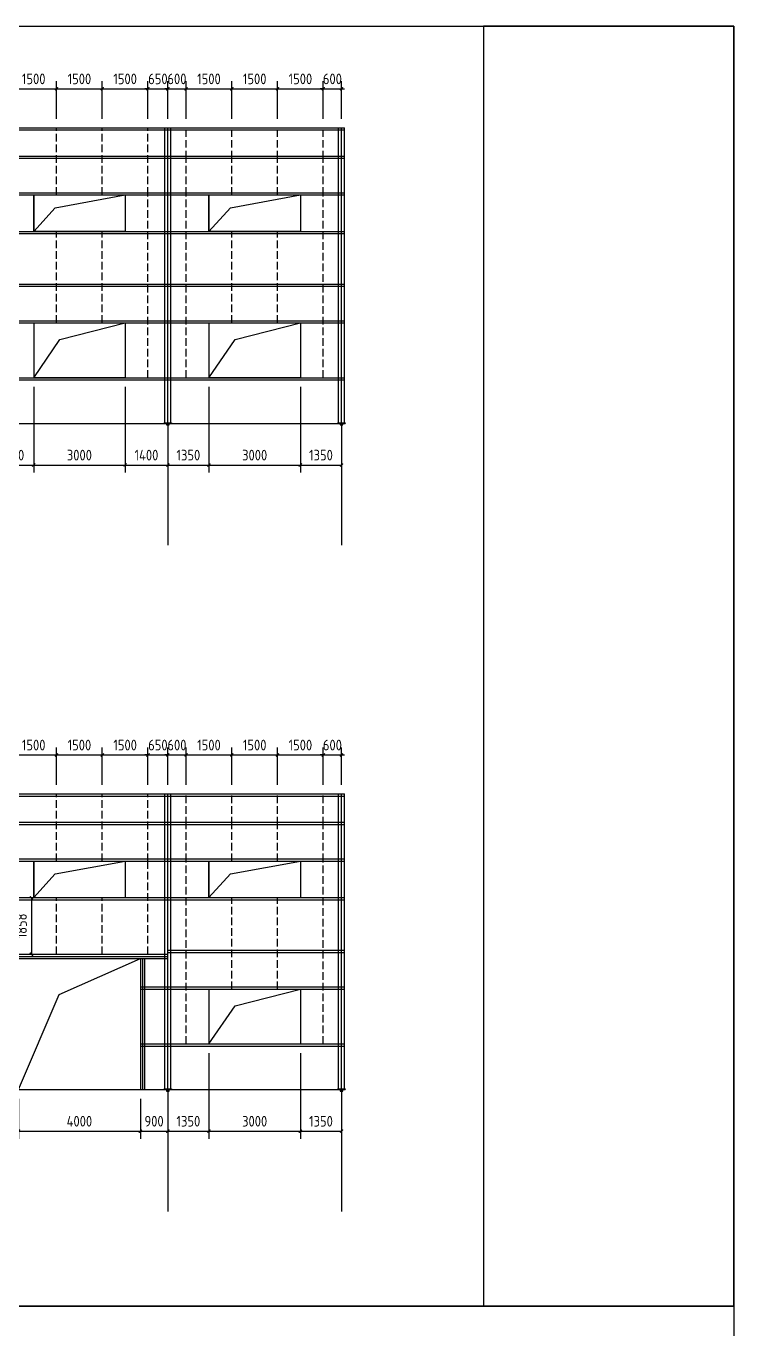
# Model space of a CAD drawing. Extents: x 102162 to 621267, y -39398 to 328893.
# Drawn here: x 509588 to 532812, y 159349 to 202102 of the extents above; entities that cross this region are included whole.
import ezdxf

# ---------------------------------------------------------------- set-up
doc = ezdxf.new("R2010")
doc.units = 0
doc.header["$LTSCALE"] = 1000
doc.header["$MEASUREMENT"] = 0
doc.linetypes.add('DASH', pattern=[0.35, 0.25, -0.1])
doc.layers.add('AXIS', color=3, linetype='Continuous')
doc.layers.add('DOTE', color=1, linetype='Continuous')
doc.styles.get("Standard").update_dxf_attribs({"font": 'gbenor.shx', "bigfont": 'gbcbig.shx'})
doc.dimstyles.get("Standard").update_dxf_attribs({"dimscale": 100, "dimtxt": 3.5, "dimasz": 1, "dimexe": 2.5, "dimexo": 3, "dimgap": 1.5, "dimtad": 1, "dimdec": 0, "dimzin": 0, "dimdsep": 46, "dimtxsty": 'Standard', "dimblk": 'ARCHTICK', "dimcen": 0.09, "dimadec": 0, "dimazin": 0, "dimtfac": 1, "dimtdec": 0, "dimtix": 1, "dimtmove": 2, "dimatfit": 3, "dimfxl": 1, "dimtolj": 1, "dimtzin": 0, "dimarcsym": 0})

# ---------------------------------------------------------------- blocks, each defined once
blk = doc.blocks.new('_ArchTick')
at = {"color": 0, "linetype": 'ByBlock', "const_width": 0.4}
blk.add_lwpolyline([(-0.5, -0.5), (0.5, 0.5)], dxfattribs=at)
blk = doc.blocks.new('*D5501')
at = {"color": 0, "lineweight": -2}
for p, q in [((509838, 190262), (509838, 187448)), ((508438, 188762), (508438, 187448)), ((508438, 187698), (509838, 187698))]:
    blk.add_line(p, q, dxfattribs=at)
at = {"layer": 'Defpoints', "color": 0}
for p in [(509838, 190562), (508438, 189062), (509838, 187698)]:
    blk.add_point(p, dxfattribs=at)
at = {"color": 0, "lineweight": -2, "xscale": 100, "yscale": 100, "zscale": 100, "rotation": 180}
blk.add_blockref('_ArchTick', (508438, 187698), dxfattribs=at)
at = {"color": 0, "lineweight": -2, "xscale": 100, "yscale": 100, "zscale": 100}
blk.add_blockref('_ArchTick', (509838, 187698), dxfattribs=at)
at = {"color": 0, "insert": (509138, 188023), "char_height": 350, "attachment_point": 5}
blk.add_mtext('\\A1;1400', dxfattribs=at)
blk = doc.blocks.new('*D5502')
at = {"color": 0, "lineweight": -2}
for p, q in [((509838, 190262), (509838, 187448)), ((512838, 190262), (512838, 187448)), ((509838, 187698), (512838, 187698))]:
    blk.add_line(p, q, dxfattribs=at)
at = {"layer": 'Defpoints', "color": 0}
for p in [(509838, 190562), (512838, 190562), (512838, 187698)]:
    blk.add_point(p, dxfattribs=at)
at = {"color": 0, "lineweight": -2, "xscale": 100, "yscale": 100, "zscale": 100, "rotation": 180}
blk.add_blockref('_ArchTick', (509838, 187698), dxfattribs=at)
at = {"color": 0, "lineweight": -2, "xscale": 100, "yscale": 100, "zscale": 100}
blk.add_blockref('_ArchTick', (512838, 187698), dxfattribs=at)
at = {"color": 0, "insert": (511338, 188023), "char_height": 350, "attachment_point": 5}
blk.add_mtext('\\A1;3000', dxfattribs=at)
blk = doc.blocks.new('*D5503')
at = {"color": 0, "lineweight": -2}
for p, q in [((512838, 190262), (512838, 187448)), ((514238, 188762), (514238, 187448)), ((512838, 187698), (514238, 187698))]:
    blk.add_line(p, q, dxfattribs=at)
at = {"layer": 'Defpoints', "color": 0}
for p in [(512838, 190562), (514238, 189062), (514238, 187698)]:
    blk.add_point(p, dxfattribs=at)
at = {"color": 0, "lineweight": -2, "xscale": 100, "yscale": 100, "zscale": 100, "rotation": 180}
blk.add_blockref('_ArchTick', (512838, 187698), dxfattribs=at)
at = {"color": 0, "lineweight": -2, "xscale": 100, "yscale": 100, "zscale": 100}
blk.add_blockref('_ArchTick', (514238, 187698), dxfattribs=at)
at = {"color": 0, "insert": (513538, 188023), "char_height": 350, "attachment_point": 5}
blk.add_mtext('\\A1;1400', dxfattribs=at)
blk = doc.blocks.new('*D5504')
at = {"color": 0, "lineweight": -2}
for p, q in [((515588, 190262), (515588, 187448)), ((514238, 188762), (514238, 187448)), ((514238, 187698), (515588, 187698))]:
    blk.add_line(p, q, dxfattribs=at)
at = {"layer": 'Defpoints', "color": 0}
for p in [(515588, 190562), (514238, 189062), (515588, 187698)]:
    blk.add_point(p, dxfattribs=at)
at = {"color": 0, "lineweight": -2, "xscale": 100, "yscale": 100, "zscale": 100, "rotation": 180}
blk.add_blockref('_ArchTick', (514238, 187698), dxfattribs=at)
at = {"color": 0, "lineweight": -2, "xscale": 100, "yscale": 100, "zscale": 100}
blk.add_blockref('_ArchTick', (515588, 187698), dxfattribs=at)
at = {"color": 0, "insert": (514913, 188023), "char_height": 350, "attachment_point": 5}
blk.add_mtext('\\A1;1350', dxfattribs=at)
blk = doc.blocks.new('*D5505')
at = {"color": 0, "lineweight": -2}
for p, q in [((515588, 190262), (515588, 187448)), ((518588, 190262), (518588, 187448)), ((515588, 187698), (518588, 187698))]:
    blk.add_line(p, q, dxfattribs=at)
at = {"layer": 'Defpoints', "color": 0}
for p in [(515588, 190562), (518588, 190562), (518588, 187698)]:
    blk.add_point(p, dxfattribs=at)
at = {"color": 0, "lineweight": -2, "xscale": 100, "yscale": 100, "zscale": 100, "rotation": 180}
blk.add_blockref('_ArchTick', (515588, 187698), dxfattribs=at)
at = {"color": 0, "lineweight": -2, "xscale": 100, "yscale": 100, "zscale": 100}
blk.add_blockref('_ArchTick', (518588, 187698), dxfattribs=at)
at = {"color": 0, "insert": (517088, 188023), "char_height": 350, "attachment_point": 5}
blk.add_mtext('\\A1;3000', dxfattribs=at)
blk = doc.blocks.new('*D5506')
at = {"color": 0, "lineweight": -2}
for p, q in [((518588, 190262), (518588, 187448)), ((519938, 188762), (519938, 187448)), ((518588, 187698), (519938, 187698))]:
    blk.add_line(p, q, dxfattribs=at)
at = {"layer": 'Defpoints', "color": 0}
for p in [(518588, 190562), (519938, 189062), (519938, 187698)]:
    blk.add_point(p, dxfattribs=at)
at = {"color": 0, "lineweight": -2, "xscale": 100, "yscale": 100, "zscale": 100, "rotation": 180}
blk.add_blockref('_ArchTick', (518588, 187698), dxfattribs=at)
at = {"color": 0, "lineweight": -2, "xscale": 100, "yscale": 100, "zscale": 100}
blk.add_blockref('_ArchTick', (519938, 187698), dxfattribs=at)
at = {"color": 0, "insert": (519263, 188023), "char_height": 350, "attachment_point": 5}
blk.add_mtext('\\A1;1350', dxfattribs=at)
blk = doc.blocks.new('*D5528')
at = {"color": 0, "lineweight": -2}
for p, q in [((509088, 199062), (509088, 200293)), ((510588, 199062), (510588, 200293)), ((509088, 200043), (510588, 200043))]:
    blk.add_line(p, q, dxfattribs=at)
at = {"layer": 'Defpoints', "color": 0}
for p in [(510588, 200043), (509088, 198762), (510588, 198762)]:
    blk.add_point(p, dxfattribs=at)
at = {"color": 0, "lineweight": -2, "xscale": 100, "yscale": 100, "zscale": 100, "rotation": 180}
blk.add_blockref('_ArchTick', (509088, 200043), dxfattribs=at)
at = {"color": 0, "lineweight": -2, "xscale": 100, "yscale": 100, "zscale": 100}
blk.add_blockref('_ArchTick', (510588, 200043), dxfattribs=at)
at = {"color": 0, "insert": (509838, 200368), "char_height": 350, "attachment_point": 5}
blk.add_mtext('\\A1;1500', dxfattribs=at)
blk = doc.blocks.new('*D5529')
at = {"color": 0, "lineweight": -2}
for p, q in [((510588, 199062), (510588, 200293)), ((512088, 199062), (512088, 200293)), ((510588, 200043), (512088, 200043))]:
    blk.add_line(p, q, dxfattribs=at)
at = {"layer": 'Defpoints', "color": 0}
for p in [(512088, 200043), (510588, 198762), (512088, 198762)]:
    blk.add_point(p, dxfattribs=at)
at = {"color": 0, "lineweight": -2, "xscale": 100, "yscale": 100, "zscale": 100, "rotation": 180}
blk.add_blockref('_ArchTick', (510588, 200043), dxfattribs=at)
at = {"color": 0, "lineweight": -2, "xscale": 100, "yscale": 100, "zscale": 100}
blk.add_blockref('_ArchTick', (512088, 200043), dxfattribs=at)
at = {"color": 0, "insert": (511338, 200368), "char_height": 350, "attachment_point": 5}
blk.add_mtext('\\A1;1500', dxfattribs=at)
blk = doc.blocks.new('*D5530')
at = {"color": 0, "lineweight": -2}
for p, q in [((512088, 199062), (512088, 200293)), ((513588, 199062), (513588, 200293)), ((512088, 200043), (513588, 200043))]:
    blk.add_line(p, q, dxfattribs=at)
at = {"layer": 'Defpoints', "color": 0}
for p in [(513588, 200043), (512088, 198762), (513588, 198762)]:
    blk.add_point(p, dxfattribs=at)
at = {"color": 0, "lineweight": -2, "xscale": 100, "yscale": 100, "zscale": 100, "rotation": 180}
blk.add_blockref('_ArchTick', (512088, 200043), dxfattribs=at)
at = {"color": 0, "lineweight": -2, "xscale": 100, "yscale": 100, "zscale": 100}
blk.add_blockref('_ArchTick', (513588, 200043), dxfattribs=at)
at = {"color": 0, "insert": (512838, 200368), "char_height": 350, "attachment_point": 5}
blk.add_mtext('\\A1;1500', dxfattribs=at)
blk = doc.blocks.new('*D5531')
at = {"color": 0, "lineweight": -2}
for p, q in [((513588, 199062), (513588, 200293)), ((514238, 199062), (514238, 200293)), ((513588, 200043), (513488, 200043)), ((513588, 200043), (514238, 200043)), ((514238, 200043), (514338, 200043))]:
    blk.add_line(p, q, dxfattribs=at)
at = {"layer": 'Defpoints', "color": 0}
for p in [(514238, 200043), (513588, 198762), (514238, 198762)]:
    blk.add_point(p, dxfattribs=at)
at = {"color": 0, "lineweight": -2, "xscale": 100, "yscale": 100, "zscale": 100}
blk.add_blockref('_ArchTick', (513588, 200043), dxfattribs=at)
at = {"color": 0, "lineweight": -2, "xscale": 100, "yscale": 100, "zscale": 100, "rotation": 180}
blk.add_blockref('_ArchTick', (514238, 200043), dxfattribs=at)
at = {"color": 0, "insert": (513913, 200368), "char_height": 350, "attachment_point": 5}
blk.add_mtext('\\A1;650', dxfattribs=at)
blk = doc.blocks.new('*D5532')
at = {"color": 0, "lineweight": -2}
for p, q in [((514238, 199062), (514238, 200293)), ((514838, 199062), (514838, 200293)), ((514238, 200043), (514138, 200043)), ((514238, 200043), (514838, 200043)), ((514838, 200043), (514938, 200043))]:
    blk.add_line(p, q, dxfattribs=at)
at = {"layer": 'Defpoints', "color": 0}
for p in [(514838, 200043), (514238, 198762), (514838, 198762)]:
    blk.add_point(p, dxfattribs=at)
at = {"color": 0, "lineweight": -2, "xscale": 100, "yscale": 100, "zscale": 100}
blk.add_blockref('_ArchTick', (514238, 200043), dxfattribs=at)
at = {"color": 0, "lineweight": -2, "xscale": 100, "yscale": 100, "zscale": 100, "rotation": 180}
blk.add_blockref('_ArchTick', (514838, 200043), dxfattribs=at)
at = {"color": 0, "insert": (514538, 200368), "char_height": 350, "attachment_point": 5}
blk.add_mtext('\\A1;600', dxfattribs=at)
blk = doc.blocks.new('*D5533')
at = {"color": 0, "lineweight": -2}
for p, q in [((514838, 199062), (514838, 200293)), ((516338, 199062), (516338, 200293)), ((514838, 200043), (516338, 200043))]:
    blk.add_line(p, q, dxfattribs=at)
at = {"layer": 'Defpoints', "color": 0}
for p in [(516338, 200043), (514838, 198762), (516338, 198762)]:
    blk.add_point(p, dxfattribs=at)
at = {"color": 0, "lineweight": -2, "xscale": 100, "yscale": 100, "zscale": 100, "rotation": 180}
blk.add_blockref('_ArchTick', (514838, 200043), dxfattribs=at)
at = {"color": 0, "lineweight": -2, "xscale": 100, "yscale": 100, "zscale": 100}
blk.add_blockref('_ArchTick', (516338, 200043), dxfattribs=at)
at = {"color": 0, "insert": (515588, 200368), "char_height": 350, "attachment_point": 5}
blk.add_mtext('\\A1;1500', dxfattribs=at)
blk = doc.blocks.new('*D5534')
at = {"color": 0, "lineweight": -2}
for p, q in [((516338, 199062), (516338, 200293)), ((517838, 199062), (517838, 200293)), ((516338, 200043), (517838, 200043))]:
    blk.add_line(p, q, dxfattribs=at)
at = {"layer": 'Defpoints', "color": 0}
for p in [(517838, 200043), (516338, 198762), (517838, 198762)]:
    blk.add_point(p, dxfattribs=at)
at = {"color": 0, "lineweight": -2, "xscale": 100, "yscale": 100, "zscale": 100, "rotation": 180}
blk.add_blockref('_ArchTick', (516338, 200043), dxfattribs=at)
at = {"color": 0, "lineweight": -2, "xscale": 100, "yscale": 100, "zscale": 100}
blk.add_blockref('_ArchTick', (517838, 200043), dxfattribs=at)
at = {"color": 0, "insert": (517088, 200368), "char_height": 350, "attachment_point": 5}
blk.add_mtext('\\A1;1500', dxfattribs=at)
blk = doc.blocks.new('*D5535')
at = {"color": 0, "lineweight": -2}
for p, q in [((517838, 199062), (517838, 200293)), ((519338, 199062), (519338, 200293)), ((517838, 200043), (519338, 200043))]:
    blk.add_line(p, q, dxfattribs=at)
at = {"layer": 'Defpoints', "color": 0}
for p in [(519338, 200043), (517838, 198762), (519338, 198762)]:
    blk.add_point(p, dxfattribs=at)
at = {"color": 0, "lineweight": -2, "xscale": 100, "yscale": 100, "zscale": 100, "rotation": 180}
blk.add_blockref('_ArchTick', (517838, 200043), dxfattribs=at)
at = {"color": 0, "lineweight": -2, "xscale": 100, "yscale": 100, "zscale": 100}
blk.add_blockref('_ArchTick', (519338, 200043), dxfattribs=at)
at = {"color": 0, "insert": (518588, 200368), "char_height": 350, "attachment_point": 5}
blk.add_mtext('\\A1;1500', dxfattribs=at)
blk = doc.blocks.new('*D5536')
at = {"color": 0, "lineweight": -2}
for p, q in [((519338, 199062), (519338, 200293)), ((519938, 199062), (519938, 200293)), ((519338, 200043), (519238, 200043)), ((519338, 200043), (519938, 200043)), ((519938, 200043), (520038, 200043))]:
    blk.add_line(p, q, dxfattribs=at)
at = {"layer": 'Defpoints', "color": 0}
for p in [(519938, 200043), (519338, 198762), (519938, 198762)]:
    blk.add_point(p, dxfattribs=at)
at = {"color": 0, "lineweight": -2, "xscale": 100, "yscale": 100, "zscale": 100}
blk.add_blockref('_ArchTick', (519338, 200043), dxfattribs=at)
at = {"color": 0, "lineweight": -2, "xscale": 100, "yscale": 100, "zscale": 100, "rotation": 180}
blk.add_blockref('_ArchTick', (519938, 200043), dxfattribs=at)
at = {"color": 0, "insert": (519638, 200368), "char_height": 350, "attachment_point": 5}
blk.add_mtext('\\A1;600', dxfattribs=at)
blk = doc.blocks.new('*D5149')
at = {"color": 0, "lineweight": -2}
for p, q in [((509338, 166904), (509338, 165590)), ((513338, 166904), (513338, 165590)), ((509338, 165840), (513338, 165840))]:
    blk.add_line(p, q, dxfattribs=at)
at = {"layer": 'Defpoints', "color": 0}
for p in [(509338, 167204), (513338, 167204), (513338, 165840)]:
    blk.add_point(p, dxfattribs=at)
at = {"color": 0, "lineweight": -2, "xscale": 100, "yscale": 100, "zscale": 100, "rotation": 180}
blk.add_blockref('_ArchTick', (509338, 165840), dxfattribs=at)
at = {"color": 0, "lineweight": -2, "xscale": 100, "yscale": 100, "zscale": 100}
blk.add_blockref('_ArchTick', (513338, 165840), dxfattribs=at)
at = {"color": 0, "insert": (511338, 166165), "char_height": 350, "attachment_point": 5}
blk.add_mtext('\\A1;4000', dxfattribs=at)
blk = doc.blocks.new('*D5558')
at = {"color": 0, "lineweight": -2}
for p, q in [((513338, 166904), (513338, 165590)), ((514238, 166904), (514238, 165590)), ((513338, 165840), (514238, 165840))]:
    blk.add_line(p, q, dxfattribs=at)
at = {"layer": 'Defpoints', "color": 0}
for p in [(513338, 167204), (514238, 167204), (514238, 165840)]:
    blk.add_point(p, dxfattribs=at)
at = {"color": 0, "lineweight": -2, "xscale": 100, "yscale": 100, "zscale": 100, "rotation": 180}
blk.add_blockref('_ArchTick', (513338, 165840), dxfattribs=at)
at = {"color": 0, "lineweight": -2, "xscale": 100, "yscale": 100, "zscale": 100}
blk.add_blockref('_ArchTick', (514238, 165840), dxfattribs=at)
at = {"color": 0, "insert": (513788, 166165), "char_height": 350, "attachment_point": 5}
blk.add_mtext('\\A1;900', dxfattribs=at)
blk = doc.blocks.new('*D5559')
at = {"color": 0, "lineweight": -2}
for p, q in [((515588, 168404), (515588, 165590)), ((514238, 166904), (514238, 165590)), ((514238, 165840), (515588, 165840))]:
    blk.add_line(p, q, dxfattribs=at)
at = {"layer": 'Defpoints', "color": 0}
for p in [(515588, 168704), (514238, 167204), (515588, 165840)]:
    blk.add_point(p, dxfattribs=at)
at = {"color": 0, "lineweight": -2, "xscale": 100, "yscale": 100, "zscale": 100, "rotation": 180}
blk.add_blockref('_ArchTick', (514238, 165840), dxfattribs=at)
at = {"color": 0, "lineweight": -2, "xscale": 100, "yscale": 100, "zscale": 100}
blk.add_blockref('_ArchTick', (515588, 165840), dxfattribs=at)
at = {"color": 0, "insert": (514913, 166165), "char_height": 350, "attachment_point": 5}
blk.add_mtext('\\A1;1350', dxfattribs=at)
blk = doc.blocks.new('*D5560')
at = {"color": 0, "lineweight": -2}
for p, q in [((515588, 168404), (515588, 165590)), ((518588, 168404), (518588, 165590)), ((515588, 165840), (518588, 165840))]:
    blk.add_line(p, q, dxfattribs=at)
at = {"layer": 'Defpoints', "color": 0}
for p in [(515588, 168704), (518588, 168704), (518588, 165840)]:
    blk.add_point(p, dxfattribs=at)
at = {"color": 0, "lineweight": -2, "xscale": 100, "yscale": 100, "zscale": 100, "rotation": 180}
blk.add_blockref('_ArchTick', (515588, 165840), dxfattribs=at)
at = {"color": 0, "lineweight": -2, "xscale": 100, "yscale": 100, "zscale": 100}
blk.add_blockref('_ArchTick', (518588, 165840), dxfattribs=at)
at = {"color": 0, "insert": (517088, 166165), "char_height": 350, "attachment_point": 5}
blk.add_mtext('\\A1;3000', dxfattribs=at)
blk = doc.blocks.new('*D5561')
at = {"color": 0, "lineweight": -2}
for p, q in [((518588, 168404), (518588, 165590)), ((519938, 166904), (519938, 165590)), ((518588, 165840), (519938, 165840))]:
    blk.add_line(p, q, dxfattribs=at)
at = {"layer": 'Defpoints', "color": 0}
for p in [(518588, 168704), (519938, 167204), (519938, 165840)]:
    blk.add_point(p, dxfattribs=at)
at = {"color": 0, "lineweight": -2, "xscale": 100, "yscale": 100, "zscale": 100, "rotation": 180}
blk.add_blockref('_ArchTick', (518588, 165840), dxfattribs=at)
at = {"color": 0, "lineweight": -2, "xscale": 100, "yscale": 100, "zscale": 100}
blk.add_blockref('_ArchTick', (519938, 165840), dxfattribs=at)
at = {"color": 0, "insert": (519263, 166165), "char_height": 350, "attachment_point": 5}
blk.add_mtext('\\A1;1350', dxfattribs=at)
blk = doc.blocks.new('*D5583')
at = {"color": 0, "lineweight": -2}
for p, q in [((509088, 177204), (509088, 178434)), ((510588, 177204), (510588, 178434)), ((509088, 178184), (510588, 178184))]:
    blk.add_line(p, q, dxfattribs=at)
at = {"layer": 'Defpoints', "color": 0}
for p in [(510588, 178184), (509088, 176904), (510588, 176904)]:
    blk.add_point(p, dxfattribs=at)
at = {"color": 0, "lineweight": -2, "xscale": 100, "yscale": 100, "zscale": 100, "rotation": 180}
blk.add_blockref('_ArchTick', (509088, 178184), dxfattribs=at)
at = {"color": 0, "lineweight": -2, "xscale": 100, "yscale": 100, "zscale": 100}
blk.add_blockref('_ArchTick', (510588, 178184), dxfattribs=at)
at = {"color": 0, "insert": (509838, 178509), "char_height": 350, "attachment_point": 5}
blk.add_mtext('\\A1;1500', dxfattribs=at)
blk = doc.blocks.new('*D5584')
at = {"color": 0, "lineweight": -2}
for p, q in [((510588, 177204), (510588, 178434)), ((512088, 177204), (512088, 178434)), ((510588, 178184), (512088, 178184))]:
    blk.add_line(p, q, dxfattribs=at)
at = {"layer": 'Defpoints', "color": 0}
for p in [(512088, 178184), (510588, 176904), (512088, 176904)]:
    blk.add_point(p, dxfattribs=at)
at = {"color": 0, "lineweight": -2, "xscale": 100, "yscale": 100, "zscale": 100, "rotation": 180}
blk.add_blockref('_ArchTick', (510588, 178184), dxfattribs=at)
at = {"color": 0, "lineweight": -2, "xscale": 100, "yscale": 100, "zscale": 100}
blk.add_blockref('_ArchTick', (512088, 178184), dxfattribs=at)
at = {"color": 0, "insert": (511338, 178509), "char_height": 350, "attachment_point": 5}
blk.add_mtext('\\A1;1500', dxfattribs=at)
blk = doc.blocks.new('*D5585')
at = {"color": 0, "lineweight": -2}
for p, q in [((512088, 177204), (512088, 178434)), ((513588, 177204), (513588, 178434)), ((512088, 178184), (513588, 178184))]:
    blk.add_line(p, q, dxfattribs=at)
at = {"layer": 'Defpoints', "color": 0}
for p in [(513588, 178184), (512088, 176904), (513588, 176904)]:
    blk.add_point(p, dxfattribs=at)
at = {"color": 0, "lineweight": -2, "xscale": 100, "yscale": 100, "zscale": 100, "rotation": 180}
blk.add_blockref('_ArchTick', (512088, 178184), dxfattribs=at)
at = {"color": 0, "lineweight": -2, "xscale": 100, "yscale": 100, "zscale": 100}
blk.add_blockref('_ArchTick', (513588, 178184), dxfattribs=at)
at = {"color": 0, "insert": (512838, 178509), "char_height": 350, "attachment_point": 5}
blk.add_mtext('\\A1;1500', dxfattribs=at)
blk = doc.blocks.new('*D5586')
at = {"color": 0, "lineweight": -2}
for p, q in [((513588, 177204), (513588, 178434)), ((514238, 177204), (514238, 178434)), ((513588, 178184), (513488, 178184)), ((513588, 178184), (514238, 178184)), ((514238, 178184), (514338, 178184))]:
    blk.add_line(p, q, dxfattribs=at)
at = {"layer": 'Defpoints', "color": 0}
for p in [(514238, 178184), (513588, 176904), (514238, 176904)]:
    blk.add_point(p, dxfattribs=at)
at = {"color": 0, "lineweight": -2, "xscale": 100, "yscale": 100, "zscale": 100}
blk.add_blockref('_ArchTick', (513588, 178184), dxfattribs=at)
at = {"color": 0, "lineweight": -2, "xscale": 100, "yscale": 100, "zscale": 100, "rotation": 180}
blk.add_blockref('_ArchTick', (514238, 178184), dxfattribs=at)
at = {"color": 0, "insert": (513913, 178509), "char_height": 350, "attachment_point": 5}
blk.add_mtext('\\A1;650', dxfattribs=at)
blk = doc.blocks.new('*D5587')
at = {"color": 0, "lineweight": -2}
for p, q in [((514238, 177204), (514238, 178434)), ((514838, 177204), (514838, 178434)), ((514238, 178184), (514138, 178184)), ((514238, 178184), (514838, 178184)), ((514838, 178184), (514938, 178184))]:
    blk.add_line(p, q, dxfattribs=at)
at = {"layer": 'Defpoints', "color": 0}
for p in [(514838, 178184), (514238, 176904), (514838, 176904)]:
    blk.add_point(p, dxfattribs=at)
at = {"color": 0, "lineweight": -2, "xscale": 100, "yscale": 100, "zscale": 100}
blk.add_blockref('_ArchTick', (514238, 178184), dxfattribs=at)
at = {"color": 0, "lineweight": -2, "xscale": 100, "yscale": 100, "zscale": 100, "rotation": 180}
blk.add_blockref('_ArchTick', (514838, 178184), dxfattribs=at)
at = {"color": 0, "insert": (514538, 178509), "char_height": 350, "attachment_point": 5}
blk.add_mtext('\\A1;600', dxfattribs=at)
blk = doc.blocks.new('*D5588')
at = {"color": 0, "lineweight": -2}
for p, q in [((514838, 177204), (514838, 178434)), ((516338, 177204), (516338, 178434)), ((514838, 178184), (516338, 178184))]:
    blk.add_line(p, q, dxfattribs=at)
at = {"layer": 'Defpoints', "color": 0}
for p in [(516338, 178184), (514838, 176904), (516338, 176904)]:
    blk.add_point(p, dxfattribs=at)
at = {"color": 0, "lineweight": -2, "xscale": 100, "yscale": 100, "zscale": 100, "rotation": 180}
blk.add_blockref('_ArchTick', (514838, 178184), dxfattribs=at)
at = {"color": 0, "lineweight": -2, "xscale": 100, "yscale": 100, "zscale": 100}
blk.add_blockref('_ArchTick', (516338, 178184), dxfattribs=at)
at = {"color": 0, "insert": (515588, 178509), "char_height": 350, "attachment_point": 5}
blk.add_mtext('\\A1;1500', dxfattribs=at)
blk = doc.blocks.new('*D5589')
at = {"color": 0, "lineweight": -2}
for p, q in [((516338, 177204), (516338, 178434)), ((517838, 177204), (517838, 178434)), ((516338, 178184), (517838, 178184))]:
    blk.add_line(p, q, dxfattribs=at)
at = {"layer": 'Defpoints', "color": 0}
for p in [(517838, 178184), (516338, 176904), (517838, 176904)]:
    blk.add_point(p, dxfattribs=at)
at = {"color": 0, "lineweight": -2, "xscale": 100, "yscale": 100, "zscale": 100, "rotation": 180}
blk.add_blockref('_ArchTick', (516338, 178184), dxfattribs=at)
at = {"color": 0, "lineweight": -2, "xscale": 100, "yscale": 100, "zscale": 100}
blk.add_blockref('_ArchTick', (517838, 178184), dxfattribs=at)
at = {"color": 0, "insert": (517088, 178509), "char_height": 350, "attachment_point": 5}
blk.add_mtext('\\A1;1500', dxfattribs=at)
blk = doc.blocks.new('*D5590')
at = {"color": 0, "lineweight": -2}
for p, q in [((517838, 177204), (517838, 178434)), ((519338, 177204), (519338, 178434)), ((517838, 178184), (519338, 178184))]:
    blk.add_line(p, q, dxfattribs=at)
at = {"layer": 'Defpoints', "color": 0}
for p in [(519338, 178184), (517838, 176904), (519338, 176904)]:
    blk.add_point(p, dxfattribs=at)
at = {"color": 0, "lineweight": -2, "xscale": 100, "yscale": 100, "zscale": 100, "rotation": 180}
blk.add_blockref('_ArchTick', (517838, 178184), dxfattribs=at)
at = {"color": 0, "lineweight": -2, "xscale": 100, "yscale": 100, "zscale": 100}
blk.add_blockref('_ArchTick', (519338, 178184), dxfattribs=at)
at = {"color": 0, "insert": (518588, 178509), "char_height": 350, "attachment_point": 5}
blk.add_mtext('\\A1;1500', dxfattribs=at)
blk = doc.blocks.new('*D5591')
at = {"color": 0, "lineweight": -2}
for p, q in [((519338, 177204), (519338, 178434)), ((519938, 177204), (519938, 178434)), ((519338, 178184), (519238, 178184)), ((519338, 178184), (519938, 178184)), ((519938, 178184), (520038, 178184))]:
    blk.add_line(p, q, dxfattribs=at)
at = {"layer": 'Defpoints', "color": 0}
for p in [(519938, 178184), (519338, 176904), (519938, 176904)]:
    blk.add_point(p, dxfattribs=at)
at = {"color": 0, "lineweight": -2, "xscale": 100, "yscale": 100, "zscale": 100}
blk.add_blockref('_ArchTick', (519338, 178184), dxfattribs=at)
at = {"color": 0, "lineweight": -2, "xscale": 100, "yscale": 100, "zscale": 100, "rotation": 180}
blk.add_blockref('_ArchTick', (519938, 178184), dxfattribs=at)
at = {"color": 0, "insert": (519638, 178509), "char_height": 350, "attachment_point": 5}
blk.add_mtext('\\A1;600', dxfattribs=at)
blk = doc.blocks.new('*D5602')
at = {"color": 0, "lineweight": -2}
for p, q in [((509388, 173502), (510014, 173502)), ((509764, 173502), (509764, 171644)), ((509388, 171644), (510014, 171644))]:
    blk.add_line(p, q, dxfattribs=at)
at = {"layer": 'Defpoints', "color": 0}
for p in [(509088, 173502), (509088, 171644), (509764, 171644)]:
    blk.add_point(p, dxfattribs=at)
at = {"color": 0, "lineweight": -2, "xscale": 100, "yscale": 100, "zscale": 100}
for p, rotation in [((509764, 173502), 90), ((509764, 171644), 270)]:
    blk.add_blockref('_ArchTick', p, dxfattribs=dict(at, rotation=rotation))
at = {"color": 0, "insert": (509439, 172573), "char_height": 350, "attachment_point": 5, "rotation": 90}
blk.add_mtext('\\A1;1858', dxfattribs=at)

msp = doc.modelspace()

# ---------------------------------------------------------------- linework, layer by layer
for p, q in [((485238.3, 198762.5), (520038.3, 198762.5)), ((485238.3, 198694.5), (520038.3, 198694.5)), ((485238.3, 198692.5), (520038.3, 198692.5)), ((485238.3, 197832.5), (520038.3, 197832.5)), ((485238.3, 197764.5), (520038.3, 197764.5)), ((485238.3, 197762.5), (520038.3, 197762.5)), ((485238.3, 196632.5), (520038.3, 196632.5)), ((485238.3, 196564.5), (520038.3, 196564.5)), ((485238.3, 196562.5), (520038.3, 196562.5)), ((509838.3, 196562.5), (509838.3, 195362.5)), ((510542.6, 196140.9), (512838.3, 196562.5)), ((512838.3, 196562.5), (512838.3, 195362.5)), ((515588.3, 196562.5), (515588.3, 195362.5)), ((516292.6, 196140.9), (518588.3, 196562.5)), ((518588.3, 196562.5), (518588.3, 195362.5)), ((509838.3, 195362.5), (510542.6, 196140.9)), ((515588.3, 195362.5), (516292.6, 196140.9)), ((485238.3, 195362.5), (520038.3, 195362.5)), ((485238.3, 195360.5), (520038.3, 195360.5)), ((485238.3, 195292.5), (520038.3, 195292.5)), ((485238.3, 193632.5), (520038.3, 193632.5)), ((485238.3, 193564.5), (520038.3, 193564.5)), ((485238.3, 193562.5), (520038.3, 193562.5)), ((485238.3, 192432.5), (520038.3, 192432.5)), ((485238.3, 192364.5), (520038.3, 192364.5)), ((485238.3, 192362.5), (520038.3, 192362.5)), ((509838.3, 192362.5), (509838.3, 190562.5)), ((510698.7, 191815.1), (512838.3, 192362.5)), ((512838.3, 192362.5), (512838.3, 190562.5)), ((515588.3, 192362.5), (515588.3, 190562.5)), ((516448.7, 191815.1), (518588.3, 192362.5)), ((518588.3, 192362.5), (518588.3, 190562.5)), ((509838.3, 190562.5), (510698.7, 191815.1)), ((515588.3, 190562.5), (516448.7, 191815.1)), ((485238.3, 190562.5), (520038.3, 190562.5)), ((485238.3, 190560.5), (520038.3, 190560.5)), ((485238.3, 190492.5), (520038.3, 190492.5)), ((485218.3, 189062.5), (520058.3, 189062.5)), ((485238.3, 176903.7), (520038.3, 176903.7)), ((485238.3, 176833.7), (520038.3, 176833.7)), ((485238.3, 175973.7), (520038.3, 175973.7)), ((485238.3, 175903.7), (520038.3, 175903.7)), ((485238.3, 174773.7), (520038.3, 174773.7)), ((485238.3, 174703.7), (520038.3, 174703.7)), ((509838.3, 174703.7), (509838.3, 173503.7)), ((510542.6, 174282.2), (512838.3, 174703.7)), ((512838.3, 174703.7), (512838.3, 173503.7)), ((515588.3, 174703.7), (515588.3, 173503.7)), ((516292.6, 174282.2), (518588.3, 174703.7)), ((518588.3, 174703.7), (518588.3, 173503.7)), ((509838.3, 173503.7), (510542.6, 174282.2)), ((515588.3, 173503.7), (516292.6, 174282.2)), ((485238.3, 173503.7), (520038.3, 173503.7)), ((485238.3, 173501.7), (520038.3, 173501.7)), ((485238.3, 173433.7), (520038.3, 173433.7)), ((508435.3, 171643.7), (514241.3, 171643.7)), ((508435.3, 171573.7), (514241.3, 171573.7)), ((508435.3, 171503.7), (514241.3, 171503.7)), ((510675.6, 170326.6), (513338.3, 171503.7)), ((513338.3, 171503.7), (513338.3, 167203.7)), ((513408.3, 171503.7), (513408.3, 167203.7)), ((513478.3, 171503.7), (513478.3, 167203.7)), ((514235.3, 171773.7), (520038.3, 171773.7)), ((514235.3, 171703.7), (520038.3, 171703.7)), ((509338.3, 167203.7), (510675.6, 170326.6)), ((513338.3, 170573.7), (520038.3, 170573.7)), ((513338.3, 170503.7), (520038.3, 170503.7)), ((515588.3, 170503.7), (515588.3, 168703.7)), ((516448.7, 169956.3), (518588.3, 170503.7)), ((518588.3, 170503.7), (518588.3, 168703.7)), ((515588.3, 168703.7), (516448.7, 169956.3)), ((513338.3, 168703.7), (520038.3, 168703.7)), ((513338.3, 168633.7), (520038.3, 168633.7)), ((485218.3, 167203.7), (520058.3, 167203.7))]:
    msp.add_line(p, q)
at = {"color": 6}
for p, q in [((509838.3, 196562.5), (512838.3, 196562.5)), ((509838.3, 195362.5), (509838.3, 196562.5)), ((512838.3, 196562.5), (512838.3, 195362.5)), ((515588.3, 196562.5), (518588.3, 196562.5)), ((515588.3, 195362.5), (515588.3, 196562.5)), ((518588.3, 196562.5), (518588.3, 195362.5)), ((512838.3, 195362.5), (509838.3, 195362.5)), ((518588.3, 195362.5), (515588.3, 195362.5)), ((509838.3, 192362.5), (509838.3, 190562.5)), ((509838.3, 192362.5), (512838.3, 192362.5)), ((512838.3, 192362.5), (512838.3, 190562.5)), ((515588.3, 192362.5), (515588.3, 190562.5)), ((515588.3, 192362.5), (518588.3, 192362.5)), ((518588.3, 192362.5), (518588.3, 190562.5)), ((512838.3, 190562.5), (509838.3, 190562.5)), ((518588.3, 190562.5), (515588.3, 190562.5)), ((514198.3, 189062.5), (514198.3, 189012.5)), ((514198.3, 189012.5), (514278.3, 189012.5)), ((514208.3, 189062.5), (514208.3, 189012.5)), ((514268.3, 189012.5), (514268.3, 189062.5)), ((514278.3, 189012.5), (514278.3, 189062.5)), ((519898.3, 189062.5), (519898.3, 189012.5)), ((519898.3, 189012.5), (519978.3, 189012.5)), ((519908.3, 189062.5), (519908.3, 189012.5)), ((519968.3, 189012.5), (519968.3, 189062.5)), ((519978.3, 189012.5), (519978.3, 189062.5)), ((509838.3, 173503.7), (509838.3, 174703.7)), ((512838.3, 174703.7), (512838.3, 173503.7)), ((515588.3, 173503.7), (515588.3, 174703.7)), ((518588.3, 174703.7), (518588.3, 173503.7)), ((515588.3, 170503.7), (515588.3, 168703.7)), ((515588.3, 170503.7), (518588.3, 170503.7)), ((518588.3, 170503.7), (518588.3, 168703.7)), ((514198.3, 167203.7), (514198.3, 167153.7)), ((514208.3, 167203.7), (514208.3, 167153.7)), ((514268.3, 167153.7), (514268.3, 167203.7)), ((514278.3, 167153.7), (514278.3, 167203.7)), ((519898.3, 167203.7), (519898.3, 167153.7)), ((519908.3, 167203.7), (519908.3, 167153.7)), ((519968.3, 167153.7), (519968.3, 167203.7)), ((519978.3, 167153.7), (519978.3, 167203.7)), ((514198.3, 167153.7), (514278.3, 167153.7)), ((519898.3, 167153.7), (519978.3, 167153.7))]:
    msp.add_line(p, q, dxfattribs=at)
at = {"color": 2}
for p, q in [((514118.3, 189062.5), (514118.3, 189082.5)), ((514118.3, 189082.5), (514358.3, 189082.5)), ((514238.3, 189062.5), (514118.3, 189062.5)), ((514358.3, 189062.5), (514238.3, 189062.5)), ((514358.3, 189082.5), (514358.3, 189062.5)), ((519818.3, 189062.5), (519818.3, 189082.5)), ((519818.3, 189082.5), (520058.3, 189082.5)), ((519938.3, 189062.5), (519818.3, 189062.5)), ((520058.3, 189062.5), (519938.3, 189062.5)), ((520058.3, 189082.5), (520058.3, 189062.5)), ((514118.3, 167203.7), (514118.3, 167223.7)), ((514118.3, 167223.7), (514358.3, 167223.7)), ((514238.3, 167203.7), (514118.3, 167203.7)), ((514358.3, 167203.7), (514238.3, 167203.7)), ((514358.3, 167223.7), (514358.3, 167203.7)), ((519818.3, 167203.7), (519818.3, 167223.7)), ((519818.3, 167223.7), (520058.3, 167223.7)), ((519938.3, 167203.7), (519818.3, 167203.7)), ((520058.3, 167203.7), (519938.3, 167203.7)), ((520058.3, 167223.7), (520058.3, 167203.7))]:
    msp.add_line(p, q, dxfattribs=at)
for points in [[(473411.7, 202101.7), (532811.7, 202101.7), (532811.7, 160101.7), (473411.7, 160101.7)], [(532811.7, 202101.7), (524591.6, 202101.7), (524591.6, 160101.7), (532811.7, 160101.7)], [(473411.7, 160101.7), (532811.7, 160101.7), (532811.7, 118101.7), (473411.7, 118101.7)]]:
    msp.add_lwpolyline(points, close=True)
at = {"layer": 'AXIS'}
for p, q in [((514238.3, 189062.5), (514238.3, 185062.5)), ((519938.3, 189062.5), (519938.3, 185062.5)), ((514238.3, 167203.7), (514238.3, 163203.7)), ((519938.3, 167203.7), (519938.3, 163203.7))]:
    msp.add_line(p, q, dxfattribs=at)
at = {"layer": 'DOTE', "color": 4, "linetype": 'DASH'}
for p, q in [((510588.3, 196562.5), (510588.3, 198762.5)), ((512088.3, 196562.5), (512088.3, 198762.5)), ((513588.3, 196562.5), (513588.3, 198762.5)), ((514838.3, 197762.5), (514838.3, 198762.5)), ((516338.3, 197762.5), (516338.3, 198762.5)), ((517838.3, 197762.5), (517838.3, 198762.5)), ((519338.3, 197762.5), (519338.3, 198762.5)), ((514838.3, 196562.5), (514838.3, 197762.5)), ((516338.3, 196562.5), (516338.3, 197762.5)), ((517838.3, 196562.5), (517838.3, 197762.5)), ((519338.3, 196562.5), (519338.3, 197762.5)), ((513588.3, 190562.5), (513588.3, 196562.5)), ((514838.3, 190562.5), (514838.3, 196562.5)), ((519338.3, 190562.5), (519338.3, 196562.5)), ((510588.3, 192362.5), (510588.3, 195362.5)), ((512088.3, 192362.5), (512088.3, 195362.5)), ((516338.3, 192362.5), (516338.3, 195362.5)), ((517838.3, 192362.5), (517838.3, 195362.5)), ((510588.3, 174703.7), (510588.3, 176903.7)), ((512088.3, 174703.7), (512088.3, 176903.7)), ((513588.3, 174703.7), (513588.3, 176903.7)), ((514838.3, 175903.7), (514838.3, 176903.7)), ((516338.3, 175903.7), (516338.3, 176903.7)), ((517838.3, 175903.7), (517838.3, 176903.7)), ((519338.3, 175903.7), (519338.3, 176903.7)), ((514838.3, 174703.7), (514838.3, 175903.7)), ((516338.3, 174703.7), (516338.3, 175903.7)), ((517838.3, 174703.7), (517838.3, 175903.7)), ((519338.3, 174703.7), (519338.3, 175903.7)), ((513588.3, 171643.7), (513588.3, 174703.7)), ((514838.3, 168703.7), (514838.3, 174703.7)), ((519338.3, 168703.7), (519338.3, 174703.7)), ((510588.3, 171643.7), (510588.3, 173503.7)), ((512088.3, 171643.7), (512088.3, 173503.7)), ((516338.3, 170503.7), (516338.3, 173503.7)), ((517838.3, 170503.7), (517838.3, 173503.7))]:
    msp.add_line(p, q, dxfattribs=at)
at = {"layer": 'DOTE', "color": 0}
for p, q in [((514138.3, 189062.5), (514138.3, 198762.5)), ((514235.3, 189062.5), (514235.3, 198762.5)), ((514241.3, 189062.5), (514241.3, 198762.5)), ((514338.3, 189062.5), (514338.3, 198762.5)), ((519838.3, 189062.5), (519838.3, 198762.5)), ((519935.3, 189062.5), (519935.3, 198762.5)), ((519941.3, 189062.5), (519941.3, 198762.5)), ((520038.3, 189062.5), (520038.3, 198762.5)), ((514138.3, 167203.7), (514138.3, 176903.7)), ((514235.3, 167203.7), (514235.3, 176903.7)), ((514241.3, 167203.7), (514241.3, 176903.7)), ((514338.3, 167203.7), (514338.3, 176903.7)), ((519838.3, 167203.7), (519838.3, 176903.7)), ((519935.3, 167203.7), (519935.3, 176903.7)), ((519941.3, 167203.7), (519941.3, 176903.7)), ((520038.3, 167203.7), (520038.3, 176903.7))]:
    msp.add_line(p, q, dxfattribs=at)
at = {"layer": 'DOTE'}
for p, q in [((514238.3, 189012.5), (514238.3, 198762.5)), ((514238.3, 189012.5), (514238.3, 198762.5)), ((519938.3, 189012.5), (519938.3, 198762.5)), ((519938.3, 189012.5), (519938.3, 198762.5)), ((514238.3, 167153.7), (514238.3, 176903.7)), ((514238.3, 167153.7), (514238.3, 176903.7)), ((519938.3, 167153.7), (519938.3, 176903.7)), ((519938.3, 167153.7), (519938.3, 176903.7))]:
    msp.add_line(p, q, dxfattribs=at)

# ---------------------------------------------------------------- dimensions: what is measured, and where the dimension line sits
for base, p1, p2, picture, middle in [((510588.3, 200042.6), (509088.3, 198762.5), (510588.3, 198762.5), '*D5528', (509838.3, 200367.6)), ((512088.3, 200042.6), (510588.3, 198762.5), (512088.3, 198762.5), '*D5529', (511338.3, 200367.6)), ((513588.3, 200042.6), (512088.3, 198762.5), (513588.3, 198762.5), '*D5530', (512838.3, 200367.6)), ((514238.3, 200042.6), (513588.3, 198762.5), (514238.3, 198762.5), '*D5531', (513913.3, 200367.6)), ((514838.3, 200042.6), (514238.3, 198762.5), (514838.3, 198762.5), '*D5532', (514538.3, 200367.6)), ((516338.3, 200042.6), (514838.3, 198762.5), (516338.3, 198762.5), '*D5533', (515588.3, 200367.6)), ((517838.3, 200042.6), (516338.3, 198762.5), (517838.3, 198762.5), '*D5534', (517088.3, 200367.6)), ((519338.3, 200042.6), (517838.3, 198762.5), (519338.3, 198762.5), '*D5535', (518588.3, 200367.6)), ((519938.3, 200042.6), (519338.3, 198762.5), (519938.3, 198762.5), '*D5536', (519638.3, 200367.6)), ((509838.3, 187698.4), (508438.3, 189062.5), (509838.3, 190562.5), '*D5501', (509138.3, 188023.4)), ((512838.3, 187698.4), (509838.3, 190562.5), (512838.3, 190562.5), '*D5502', (511338.3, 188023.4)), ((514238.3, 187698.4), (512838.3, 190562.5), (514238.3, 189062.5), '*D5503', (513538.3, 188023.4)), ((515588.3, 187698.4), (514238.3, 189062.5), (515588.3, 190562.5), '*D5504', (514913.3, 188023.4)), ((518588.3, 187698.4), (515588.3, 190562.5), (518588.3, 190562.5), '*D5505', (517088.3, 188023.4)), ((519938.3, 187698.4), (518588.3, 190562.5), (519938.3, 189062.5), '*D5506', (519263.3, 188023.4)), ((510588.3, 178183.9), (509088.3, 176903.7), (510588.3, 176903.7), '*D5583', (509838.3, 178508.9)), ((512088.3, 178183.9), (510588.3, 176903.7), (512088.3, 176903.7), '*D5584', (511338.3, 178508.9)), ((513588.3, 178183.9), (512088.3, 176903.7), (513588.3, 176903.7), '*D5585', (512838.3, 178508.9)), ((514238.3, 178183.9), (513588.3, 176903.7), (514238.3, 176903.7), '*D5586', (513913.3, 178508.9)), ((514838.3, 178183.9), (514238.3, 176903.7), (514838.3, 176903.7), '*D5587', (514538.3, 178508.9)), ((516338.3, 178183.9), (514838.3, 176903.7), (516338.3, 176903.7), '*D5588', (515588.3, 178508.9)), ((517838.3, 178183.9), (516338.3, 176903.7), (517838.3, 176903.7), '*D5589', (517088.3, 178508.9)), ((519338.3, 178183.9), (517838.3, 176903.7), (519338.3, 176903.7), '*D5590', (518588.3, 178508.9)), ((519938.3, 178183.9), (519338.3, 176903.7), (519938.3, 176903.7), '*D5591', (519638.3, 178508.9)), ((515588.3, 165839.7), (514238.3, 167203.7), (515588.3, 168703.7), '*D5559', (514913.3, 166164.7)), ((518588.3, 165839.7), (515588.3, 168703.7), (518588.3, 168703.7), '*D5560', (517088.3, 166164.7)), ((519938.3, 165839.7), (518588.3, 168703.7), (519938.3, 167203.7), '*D5561', (519263.3, 166164.7)), ((513338.3, 165839.7), (509338.3, 167203.7), (513338.3, 167203.7), '*D5149', (511338.3, 166164.7)), ((514238.3, 165839.7), (513338.3, 167203.7), (514238.3, 167203.7), '*D5558', (513788.3, 166164.7))]:
    dim = msp.add_linear_dim(base=base, p1=p1, p2=p2, dimstyle='Standard')
    dim.commit()
    dim.dimension.update_dxf_attribs({"geometry": picture, "text_midpoint": middle})
dim = msp.add_linear_dim(base=(509764.1, 171643.7), p1=(509088.3, 173501.7), p2=(509088.3, 171643.7), angle=90, dimstyle='Standard')
dim.commit()
dim.dimension.update_dxf_attribs({"geometry": '*D5602', "text_midpoint": (509439.1, 172572.7)})

doc.saveas('drawing.dxf')
